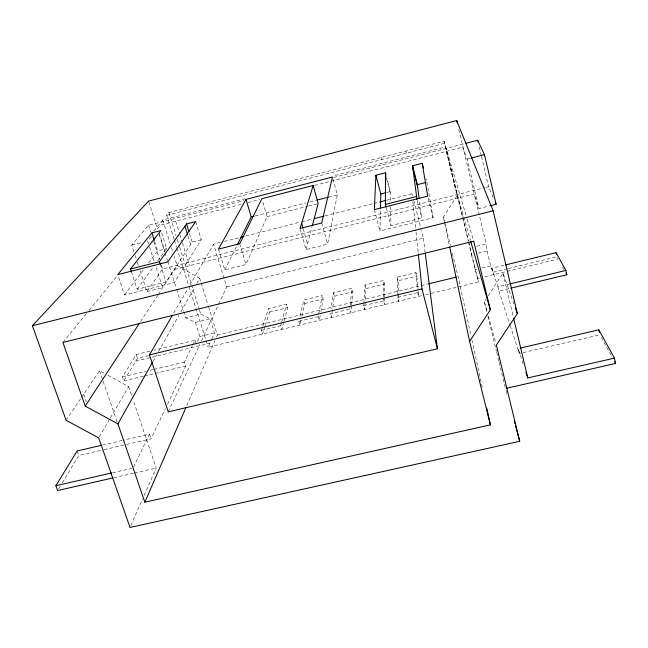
<?xml version="1.0" encoding="UTF-8"?>
<svg xmlns="http://www.w3.org/2000/svg" width="648" height="648" viewBox="0 0 648 648"><rect width="100%" height="100%" fill="white"/><g stroke="black" fill="none" stroke-linecap="round" stroke-linejoin="round"><path stroke-width="0.49" stroke-dasharray="3.24 2.43" d="M384.539 297.788L384.507 304.657L383.495 300.883L383.519 297.967M384.539 296.808L384.604 284.043L383.648 280.471L365.018 285.023L363.974 301.733M383.519 296.995L383.648 280.471M426.951 182.226L433.075 217.728L380.003 231.02L380.465 210.001M381.559 159.602L381.607 157.351M365.018 285.023L365.99 288.579L364.759 309.42L363.731 305.662L363.917 302.713M351.532 305.775L350.86 312.781L349.823 309.031L350.114 306.059M351.629 304.779L352.885 291.778L351.905 288.222L333.42 292.742L330.95 308.991M350.22 305.062L351.905 288.222M333.42 292.742L334.417 296.282L331.274 317.504L330.221 313.77L349.823 309.031M320.193 315.536L319.326 320.387L318.265 316.661L322.145 295.496L303.791 299.975L299.716 317.471M320.89 311.648L323.141 299.028L322.145 295.496M300.056 228.469L306.034 249.545L327.613 244.134L337.292 194.894L332.942 178.913M301.004 320.169L299.894 325.077L298.809 321.359L299.489 318.443M301.903 316.248L304.803 303.499L303.791 299.975M306.034 249.545L312.085 226.63M283.824 321.878L281.759 329.451L280.665 325.75L281.451 322.931M284.083 320.93L287.696 307.67L286.667 304.163L268.475 308.602L261.395 330.407L262.505 334.101L264.943 326.446M281.71 321.991L286.667 304.163M265.251 325.49L269.519 312.101L268.475 308.602M186.762 405.632L214.974 340.629M216.586 336.911L217.388 335.057L208.397 306.172M130.823 525.617L142.495 499.138M144.107 495.485L156.176 468.091L133.196 400.043M218.473 249.124L224.799 269.884L245.948 264.587L267.073 216.626L262.416 200.613M421.645 295.699L208.121 347.223L211.41 339.803M211.791 338.953L214.456 332.959L210.025 318.784L200.742 314.086L185.668 317.787L183.846 312.061M168.261 411.869L199.827 344.428M201.528 340.783L218.165 305.232M218.587 304.325L226.695 287.007L213.597 244.158L220.441 242.417M126.619 444.431L151.024 438.777L165.337 408.791M167.508 404.247L185.733 366.071L184.445 362.07L192.383 345.7M197.446 341.536L199.843 336.506L195.38 322.372L185.668 317.787M133.448 467.2L149.469 434.168L123.088 440.292M192.829 344.785L195.032 340.241L153.851 350.228M224.799 269.884L236.876 245.657M153.114 361.203L156.581 355.023M158.566 351.491L178.88 315.309M180.865 311.777L194.74 287.072M196.725 283.541L199.697 278.243L177.139 265.623L174.142 256.13M173.704 313.049L187.847 288.627M189.864 285.144L213.597 244.158M99.201 437.019L109.868 418.77M110.379 417.903L128.66 386.629L105.721 374.09M58.676 488.827L60.224 486.259M62.281 482.849L78.781 455.512L103.186 449.858M149.931 351.176L136.202 354.513L122.456 376.958L123.8 380.919L137.457 358.279L148.238 355.671M444.658 223.187L443.41 217.274L457.423 194.878L445.735 146.869L333.121 175.989M195.704 221.608L201.293 239.744L174.353 282.512L124.538 294.986L117.79 274.614M140.592 321.481L157.756 295.245M158.315 294.403L177.139 265.623M486.737 311.453L484.364 301.693L486.008 299.182M488.195 295.836L502.961 273.229L514.35 305.135M131.406 271.763L137.133 289.251L165.985 282.018L192.181 242.06L201.293 239.744M66.096 420.269L80.951 398.261M81.502 397.451L99.549 370.721L104.838 373.613M140.073 270.734L146.869 291.624L162.559 268.969L484.704 187.645M137.133 289.251L153.074 267.284M157.796 260.779L166.666 248.565L160.947 230.558M124.538 294.986L143.192 270.119M148.603 262.902L157.626 250.873L166.666 248.565M151.316 236.496L147.663 241.016L149.186 245.778M62.905 342.428L86.581 313.397M89.141 310.262L117.296 275.74M153.779 231.028L162.737 220.045L244.993 198.774M174.182 239.379L166.601 215.306L168.861 212.536L444.042 141.175L468.464 240.959M133.893 251.748L131.73 245.106L148.595 225.293L243.599 200.75M166.601 215.306L444.666 143.273M333.704 177.463L464.956 143.556M241.137 204.347L160.493 225.148L157.415 228.955L148.562 201.099M247.973 202.581L259.702 199.552M314.442 185.433L330.075 181.391M331.055 181.14L462.648 147.193L467.168 159.084L478.994 208.551L490.406 205.691M131.73 245.106L142.042 242.457M467.168 159.084L471.007 158.096M255.101 215.946L305.978 202.913M309.898 201.909L315.762 200.41M328.487 197.146L337.292 194.894M267.073 216.626L307.573 206.267M308.537 206.024L318.184 203.553M386.54 192.521L390.355 191.549L386.702 177.471M224.354 241.429L239.023 237.703M245.867 235.969L300.615 222.061M301.595 221.81L312.344 219.081M325.053 215.857L372.965 203.691M373.937 203.44L378.829 202.2M386.654 200.216L412.071 193.76L412.557 195.688M485.676 187.394L488.616 186.656L493.355 197.778M174.547 269.487L473.874 194.052L478.994 208.551M386.394 208.259L390.93 225.617L421.654 217.914L419.361 200.337M146.869 291.624L162.648 287.68L155.917 266.725M226.695 287.007L423.371 238.189L421.403 230.461M476.709 246.297L486.219 243.956L479.504 215.906M195.38 322.372L210.025 318.784M425.566 294.751L478.459 281.985L471.444 254.786L473.405 254.308M478.305 253.109L487.126 250.954L486.219 243.956M397.67 293.568L397.127 277.174L415.903 272.589L416.834 276.186L417.992 288.7M269.519 312.101L287.696 307.67M304.803 303.499L323.141 299.028M334.417 296.282L352.885 291.778M365.99 288.579L384.604 284.043M397.702 294.532L398.795 301.207L398.075 280.754L416.834 276.186M199.843 336.506L214.456 332.959M475.065 269.657L477.025 269.179M481.91 267.997L490.698 265.858L493.565 274.647M507.368 268.734L492.788 272.265L491.824 268.24L504.476 265.178M217.388 335.057L427.688 284.051M508.34 268.499L556.948 256.738L558.203 259.022L483.173 277.158M261.395 330.407L280.665 325.75M298.809 321.359L318.265 316.661M363.731 305.662L383.495 300.883M397.799 297.424L417.725 292.613L417.45 289.607M135.716 361.163L209.895 343.229M477.503 278.535L479.399 278.073M122.456 376.958L146.075 371.288M150.004 370.34L152.96 369.635M153.941 369.392L184.445 362.07M491.824 268.24L497.907 286.789L508.591 284.221M123.8 380.919L143.459 376.204M144.439 375.97L154.273 373.613M155.253 373.378L185.733 366.071M497.907 286.789L498.92 291.025L510.729 288.19M102.562 445.063L122.108 440.519M104.166 449.631L125.639 444.658M510.219 325.62L519.323 353.484L522.272 352.804M523.252 352.577L599.87 334.838M112.509 472.781L132.038 468.318M113.805 477.738L133.512 473.251M134.501 473.032L156.176 468.091M562.529 266.879L563.963 269.503M601.304 337.438L612.263 357.38M77.161 450.959L78.781 455.512M83.705 394.187L86.289 401.59M99.549 370.721L102.83 380.263M103.154 381.218L117.264 422.269M128.66 386.629L131.9 396.212M149.469 434.168L151.024 438.777M136.202 354.513L137.457 358.279M523.122 363.714L518.157 348.559L519.323 353.484M498.92 291.025L509.903 324.656M135.132 255.547L136.056 258.398M137.295 262.189L138.526 265.988M149.494 246.734L154.386 261.97M154.605 241.404L157.626 250.873M148.595 225.293L150.717 231.944M153.754 241.437L159.521 259.475M161.344 265.178L162.559 268.969M160.364 264.441L165.985 282.018M195.032 340.241L195.939 343.1M159.116 232.867L164.884 251.019M159.238 234.689L164.705 251.886M165.013 252.833L167.443 260.48M167.743 261.436L176.248 288.182M176.556 289.138L183.538 311.105M162.737 220.045L170.238 243.786M171.437 247.585L172.935 252.331M168.861 212.536L176.078 235.532M177.285 239.363L179.391 246.07M179.69 247.026L199.236 309.299M199.543 310.254L200.742 314.086M174.482 240.343L176.604 247.082M176.904 248.046L188.722 285.598M189.03 286.562L205.691 339.52M205.999 340.484L208.121 347.223M199.697 278.243L200.896 282.099M201.196 283.063L208.097 305.208M175.649 221.235L179.496 233.539M179.796 234.487L182.161 242.052M182.461 243L189.564 265.704M189.516 233.491L192.181 242.06M187.912 235.832L190.601 244.466M239.711 243.745L245.948 264.587M445.735 146.869L466.852 218.117M467.135 219.081L473.704 241.226M457.423 194.878L470.424 240.286M303.248 228.874L307.508 243.94M321.732 222.977L327.613 244.134M484.364 301.693L487.296 312.312M488.365 316.175L495.825 343.213M506.023 390.485L507.076 394.389M397.127 277.174L398.075 280.754M374.358 209.652L380.003 231.02M417.725 292.613L418.705 296.403L418.082 289.664M386.467 178.459L390.396 193.598M413.789 200.516L421.16 229.489M417.231 200.451L421.654 217.914M428.158 198.118L433.075 217.728M426.003 178.443L426.481 180.33M443.41 217.274L444.382 221.171M444.625 222.143L450.425 245.511M452.353 253.295L458.152 276.664L471.055 335.939M487.928 316.329L496.473 351.451M496.708 352.431L498.847 361.211M499.082 362.183L505.497 388.533M468.698 241.939L478.459 281.985M444.042 141.175L468.383 241.072M468.617 242.052L471.444 254.786M446.391 151.389L457.772 198.11M487.126 250.954L490.698 265.858M458.784 129.398L479.269 214.934M502.961 273.229L513.167 316.281M479.285 147.031L481.334 155.731M481.561 156.695L488.616 186.656M471.914 339.892L482.234 387.318M444.868 224.176L449.437 245.851M423.371 238.189L425.145 252.129M412.071 193.76L412.282 195.761M412.906 201.771L415.935 230.818M416.04 231.822L418.341 253.854M406.061 151.008L406.272 153.203M415.903 272.589L417.361 288.603M390.355 191.549L390.525 201.601M390.614 206.607L390.93 225.617"/><path stroke-width="0.97" d="M386.143 207.287L385.39 204.395L385.487 172.773L375.905 175.244L374.358 209.652L427.672 196.158L422.229 163.32L412.557 165.807L416.988 199.487M380.506 208L380.813 193.987L375.905 175.244M312.336 225.674L318.184 203.553L313.17 185.49L261.865 198.725L239.711 243.745L218.473 249.124L246.013 199.373L332.432 177.034L321.732 222.977L300.056 228.469L313.17 185.49M486.753 408.062L490.406 424.853L144.852 502.2L185.96 407.487M237.322 244.758L251.189 216.95L246.013 199.373M144.852 502.2L117.928 423.865L152.62 362.086M425.266 253.125L437.432 348.762L168.261 411.869L149.469 354.901L172.19 315.665M112.825 477.965L57.64 490.536L55.882 485.716L77.161 450.959L101.59 445.289M117.928 423.865L85.22 406.11L139.482 323.174M490.406 424.853L469.598 341.423L490.334 309.849L473.704 241.226L62.905 342.428L85.22 406.11M517.363 313.583L496.36 345.141L519.72 441.296L130.021 527.448L98.698 437.886L66.096 420.269L32.4 325.733L148.562 201.099L456.67 120.552L493.12 210.819L517.363 313.583L515.354 307.954M130.499 269.009L159.473 261.662L186.559 223.965L195.704 221.608L167.816 261.946L117.79 274.614L151.883 232.891L160.947 230.558L130.499 269.009L131.406 271.763M465.936 143.297L477.689 140.268L484.461 154.653L496.117 204.266L490.406 205.691M471.007 158.096L484.461 154.653M251.189 216.95L254.121 216.197M316.742 200.159L328.487 197.146M380.813 193.987L385.584 192.764M419.11 198.385L417.32 184.68L425.987 182.469M240.975 237.209L243.907 236.463M314.304 218.587L324.081 216.1M379.809 201.949L385.673 200.459M385.39 204.395L416.243 196.579M32.4 325.733L493.12 210.819M505.448 264.935L556.041 252.663L565.898 270.451L566.846 274.744L510.729 288.19M428.676 283.808L456.192 277.142M149.469 354.901L422.002 288.911L418.341 253.854M509.563 283.986L565.898 270.451M520.117 348.106L598.793 329.832L614.458 358.125L615.6 363.447L506.477 388.306M55.882 485.716L111.537 473M525.917 372.236L527.78 377.922L614.458 358.125M565.882 272.994L566.846 274.744M614.644 361.714L615.6 363.447M495.323 202.411L496.117 204.266M151.883 232.891L154.305 240.457M159.473 261.662L160.364 264.441M186.559 223.965L188.924 231.587M184.931 226.233L187.612 234.876M470.699 241.25L490.334 309.849M301.652 223.228L302.989 227.934M514.188 420.779L514.982 423.711M515.508 425.663L519.72 441.296M385.487 172.773L385.973 174.652M385.479 174.677L385.973 176.564M422.002 288.911L437.432 348.762M412.557 165.807L417.32 184.68M412.776 167.654L417.579 186.673M422.229 163.32L423.411 168.051M456.67 120.552L457.375 123.501M513.629 318.241L527.78 377.922M477.689 140.268L478.143 142.196M556.041 252.663L556.405 254.291M598.793 329.832L599.327 332.335M449.647 246.839L469.598 341.423"/></g></svg>
